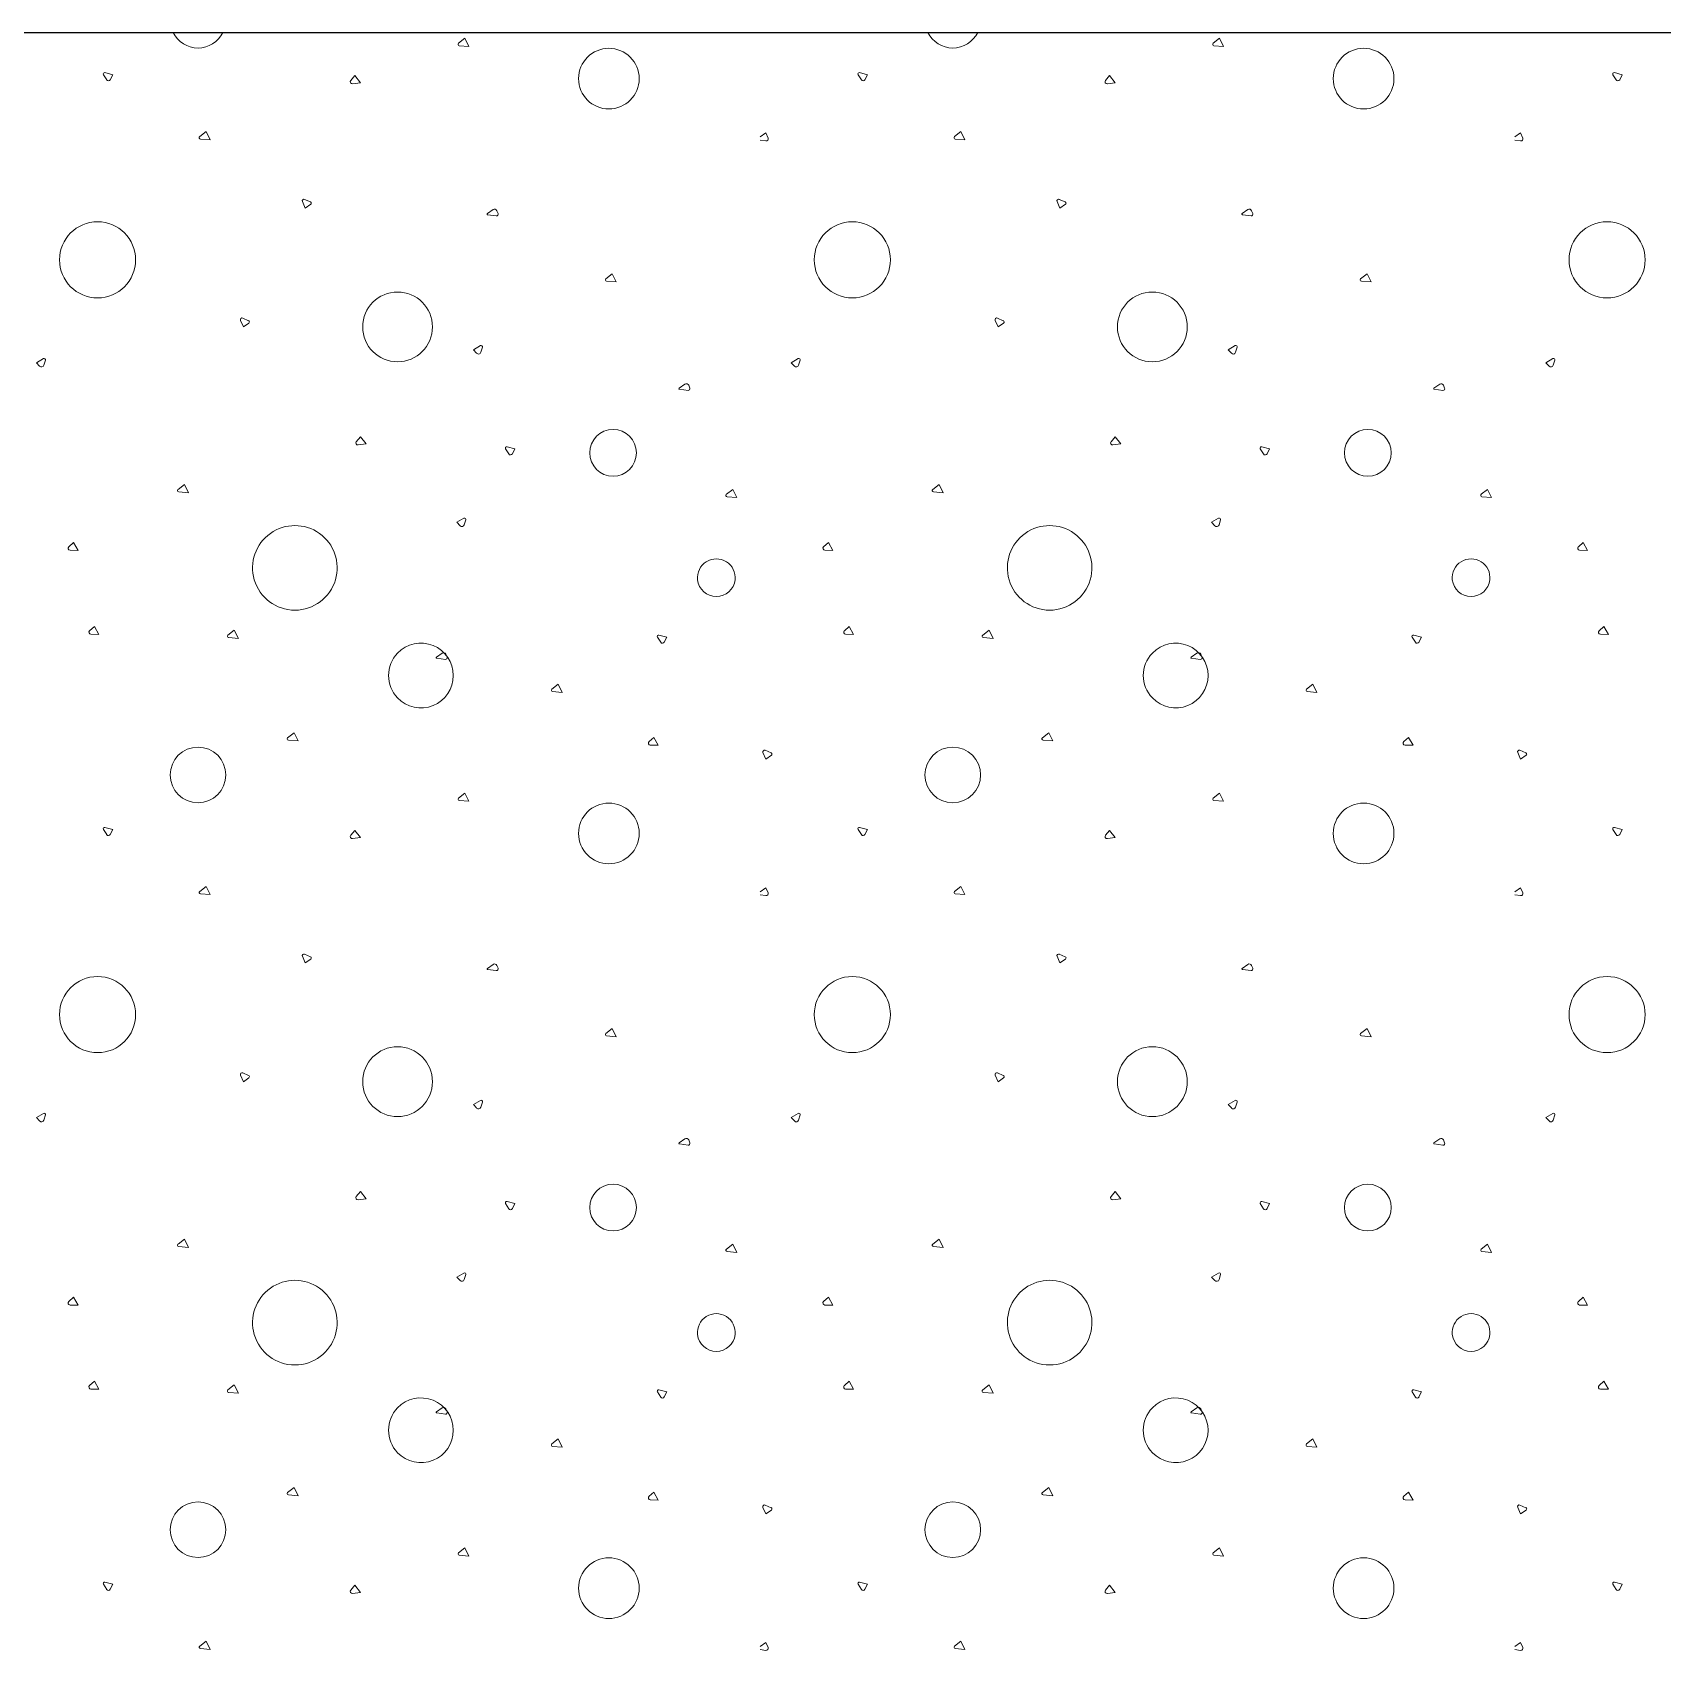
# Model space of a CAD drawing. Header units: millimetres. Extents: x 15 to 2176, y 3 to 641.
# Drawn here: x 1348.01 to 1382.56, y 53.78 to 88.07 of the extents above; entities that cross this region are included whole.
import ezdxf
from ezdxf.xclip import XClip

# ---------------------------------------------------------------- set-up
doc = ezdxf.new("R2010")
doc.units = ezdxf.units.MM
doc.header["$MEASUREMENT"] = 0
doc.header["$XCLIPFRAME"] = 0
doc.layers.add('A--------P-', color=7, linetype='Continuous')
doc.layers.add('A-01SF-----', color=7, linetype='Continuous')
doc.layers.add('A-L-10--EF-', color=4, linetype='Continuous', lineweight=0)

# ---------------------------------------------------------------- blocks, each defined once
blk = doc.blocks.new('*X8')
at = {"layer": 'A-L-10--EF-'}
for p, q in [((1357.039, 87.847), (1357.175, 87.953)), ((1357.26, 87.778), (1357.055, 87.796)), ((1357.175, 87.953), (1357.26, 87.778)), ((1349.581, 87.072), (1349.511, 87.182)), ((1349.543, 87.225), (1349.709, 87.181)), ((1349.709, 87.181), (1349.656, 87.076)), ((1354.755, 87.058), (1354.842, 87.162)), ((1354.842, 87.162), (1354.962, 87.009)), ((1365.581, 87.072), (1365.511, 87.182)), ((1365.543, 87.225), (1365.709, 87.181)), ((1365.709, 87.181), (1365.656, 87.076)), ((1354.962, 87.009), (1354.794, 86.988)), ((1351.554, 85.869), (1351.689, 85.974)), ((1351.774, 85.8), (1351.569, 85.818)), ((1351.689, 85.974), (1351.774, 85.8)), ((1363.434, 85.862), (1363.555, 85.947)), ((1363.555, 85.779), (1363.434, 85.795)), ((1363.555, 85.947), (1363.601, 85.839)), ((1353.729, 84.492), (1353.79, 84.351)), ((1353.901, 84.484), (1353.776, 84.539)), ((1353.79, 84.351), (1353.907, 84.435)), ((1357.651, 84.236), (1357.773, 84.322)), ((1357.84, 84.189), (1357.656, 84.214)), ((1357.852, 84.299), (1357.878, 84.239)), ((1360.164, 82.857), (1360.3, 82.962)), ((1360.3, 82.962), (1360.385, 82.788)), ((1360.385, 82.788), (1360.18, 82.805)), ((1352.417, 81.974), (1352.478, 81.834)), ((1352.589, 81.967), (1352.464, 82.022)), ((1352.478, 81.834), (1352.594, 81.917)), ((1357.504, 81.438), (1357.356, 81.352)), ((1357.356, 81.352), (1357.423, 81.277)), ((1357.513, 81.297), (1357.546, 81.404)), ((1348.24, 81.163), (1348.091, 81.077)), ((1348.091, 81.077), (1348.159, 81.002)), ((1348.248, 81.022), (1348.282, 81.129)), ((1364.24, 81.163), (1364.091, 81.077)), ((1364.091, 81.077), (1364.159, 81.002)), ((1364.248, 81.022), (1364.282, 81.129)), ((1361.718, 80.536), (1361.84, 80.621)), ((1361.906, 80.489), (1361.723, 80.514)), ((1361.919, 80.599), (1361.944, 80.539)), ((1354.873, 79.402), (1354.959, 79.506)), ((1354.959, 79.506), (1355.079, 79.353)), ((1355.079, 79.353), (1354.912, 79.332)), ((1358.106, 79.141), (1358.036, 79.251)), ((1358.068, 79.294), (1358.234, 79.25)), ((1358.234, 79.25), (1358.181, 79.145)), ((1351.093, 78.39), (1351.228, 78.495)), ((1351.228, 78.495), (1351.313, 78.321)), ((1351.313, 78.321), (1351.108, 78.338)), ((1362.718, 78.286), (1362.853, 78.391)), ((1362.938, 78.216), (1362.733, 78.234)), ((1362.853, 78.391), (1362.938, 78.216)), ((1357.154, 77.779), (1357.005, 77.693)), ((1357.162, 77.638), (1357.196, 77.746)), ((1357.005, 77.693), (1357.073, 77.618)), ((1348.779, 77.175), (1348.88, 77.264)), ((1348.975, 77.095), (1348.806, 77.099)), ((1348.88, 77.264), (1348.975, 77.095)), ((1364.779, 77.175), (1364.88, 77.264)), ((1364.975, 77.095), (1364.806, 77.099)), ((1364.88, 77.264), (1364.975, 77.095)), ((1349.219, 75.394), (1349.32, 75.483)), ((1349.32, 75.483), (1349.415, 75.314)), ((1352.152, 75.3), (1352.287, 75.405)), ((1352.287, 75.405), (1352.372, 75.231)), ((1365.219, 75.394), (1365.32, 75.483)), ((1365.32, 75.483), (1365.415, 75.314)), ((1349.415, 75.314), (1349.246, 75.319)), ((1352.372, 75.231), (1352.167, 75.249)), ((1361.326, 75.149), (1361.257, 75.258)), ((1361.289, 75.302), (1361.454, 75.258)), ((1361.454, 75.258), (1361.401, 75.153)), ((1365.415, 75.314), (1365.246, 75.319)), ((1356.572, 74.834), (1356.694, 74.92)), ((1356.761, 74.787), (1356.577, 74.812)), ((1356.773, 74.897), (1356.799, 74.837)), ((1359.018, 74.155), (1359.153, 74.261)), ((1359.238, 74.086), (1359.033, 74.104)), ((1359.153, 74.261), (1359.238, 74.086)), ((1353.417, 73.127), (1353.553, 73.232)), ((1353.638, 73.058), (1353.433, 73.075)), ((1353.553, 73.232), (1353.638, 73.058)), ((1361.078, 73.045), (1361.18, 73.134)), ((1361.275, 72.965), (1361.106, 72.969)), ((1361.18, 73.134), (1361.275, 72.965)), ((1363.494, 72.811), (1363.555, 72.671)), ((1363.667, 72.804), (1363.541, 72.859)), ((1363.555, 72.671), (1363.672, 72.754)), ((1357.039, 71.847), (1357.175, 71.953)), ((1357.175, 71.953), (1357.26, 71.778)), ((1357.26, 71.778), (1357.055, 71.796)), ((1349.581, 71.072), (1349.511, 71.182)), ((1349.543, 71.225), (1349.709, 71.181)), ((1349.709, 71.181), (1349.656, 71.076)), ((1365.581, 71.072), (1365.511, 71.182)), ((1365.543, 71.225), (1365.709, 71.181)), ((1365.709, 71.181), (1365.656, 71.076)), ((1354.755, 71.058), (1354.842, 71.162)), ((1354.962, 71.009), (1354.794, 70.988)), ((1354.842, 71.162), (1354.962, 71.009)), ((1351.554, 69.869), (1351.689, 69.974)), ((1351.774, 69.8), (1351.569, 69.818)), ((1351.689, 69.974), (1351.774, 69.8)), ((1363.434, 69.862), (1363.555, 69.947)), ((1363.555, 69.779), (1363.434, 69.795)), ((1363.555, 69.947), (1363.601, 69.839)), ((1353.729, 68.492), (1353.79, 68.351)), ((1353.901, 68.484), (1353.776, 68.539)), ((1353.79, 68.351), (1353.907, 68.435)), ((1357.651, 68.236), (1357.773, 68.322)), ((1357.84, 68.189), (1357.656, 68.214)), ((1357.852, 68.299), (1357.878, 68.239)), ((1360.164, 66.857), (1360.3, 66.962)), ((1360.385, 66.788), (1360.18, 66.805)), ((1360.3, 66.962), (1360.385, 66.788)), ((1352.589, 65.967), (1352.464, 66.022)), ((1352.417, 65.974), (1352.478, 65.834)), ((1352.478, 65.834), (1352.594, 65.917)), ((1357.504, 65.438), (1357.356, 65.352)), ((1357.356, 65.352), (1357.423, 65.277)), ((1357.513, 65.297), (1357.546, 65.404)), ((1348.24, 65.163), (1348.091, 65.077)), ((1348.091, 65.077), (1348.159, 65.002)), ((1348.248, 65.022), (1348.282, 65.129)), ((1364.24, 65.163), (1364.091, 65.077)), ((1364.091, 65.077), (1364.159, 65.002)), ((1364.248, 65.022), (1364.282, 65.129)), ((1361.718, 64.536), (1361.84, 64.621)), ((1361.906, 64.489), (1361.723, 64.514)), ((1361.919, 64.599), (1361.944, 64.539)), ((1354.873, 63.402), (1354.959, 63.506)), ((1355.079, 63.353), (1354.912, 63.332)), ((1354.959, 63.506), (1355.079, 63.353)), ((1358.106, 63.141), (1358.036, 63.251)), ((1358.068, 63.294), (1358.234, 63.25)), ((1358.234, 63.25), (1358.181, 63.145)), ((1351.093, 62.39), (1351.228, 62.495)), ((1351.313, 62.321), (1351.108, 62.338)), ((1351.228, 62.495), (1351.313, 62.321)), ((1362.718, 62.286), (1362.853, 62.391)), ((1362.938, 62.216), (1362.733, 62.234)), ((1362.853, 62.391), (1362.938, 62.216)), ((1357.154, 61.779), (1357.005, 61.693)), ((1357.005, 61.693), (1357.073, 61.618)), ((1357.162, 61.638), (1357.196, 61.746)), ((1348.779, 61.175), (1348.88, 61.264)), ((1348.88, 61.264), (1348.975, 61.095)), ((1364.779, 61.175), (1364.88, 61.264)), ((1364.88, 61.264), (1364.975, 61.095)), ((1348.975, 61.095), (1348.806, 61.099)), ((1364.975, 61.095), (1364.806, 61.099)), ((1349.219, 59.394), (1349.32, 59.483)), ((1349.32, 59.483), (1349.415, 59.314)), ((1365.219, 59.394), (1365.32, 59.483)), ((1365.32, 59.483), (1365.415, 59.314)), ((1349.415, 59.314), (1349.246, 59.319)), ((1352.152, 59.3), (1352.287, 59.405)), ((1352.372, 59.231), (1352.167, 59.249)), ((1352.287, 59.405), (1352.372, 59.231)), ((1361.326, 59.149), (1361.257, 59.258)), ((1361.289, 59.302), (1361.454, 59.258)), ((1361.454, 59.258), (1361.401, 59.153)), ((1365.415, 59.314), (1365.246, 59.319)), ((1356.572, 58.834), (1356.694, 58.92)), ((1356.761, 58.787), (1356.577, 58.812)), ((1356.773, 58.897), (1356.799, 58.837)), ((1359.018, 58.155), (1359.153, 58.261)), ((1359.238, 58.086), (1359.033, 58.104)), ((1359.153, 58.261), (1359.238, 58.086)), ((1353.417, 57.127), (1353.553, 57.232)), ((1353.638, 57.058), (1353.433, 57.075)), ((1353.553, 57.232), (1353.638, 57.058)), ((1361.078, 57.045), (1361.18, 57.134)), ((1361.18, 57.134), (1361.275, 56.965)), ((1361.275, 56.965), (1361.106, 56.969)), ((1363.494, 56.811), (1363.555, 56.671)), ((1363.667, 56.804), (1363.541, 56.859)), ((1363.555, 56.671), (1363.672, 56.754)), ((1357.039, 55.847), (1357.175, 55.953)), ((1357.26, 55.778), (1357.055, 55.796)), ((1357.175, 55.953), (1357.26, 55.778)), ((1349.581, 55.072), (1349.511, 55.182)), ((1349.543, 55.225), (1349.709, 55.181)), ((1349.709, 55.181), (1349.656, 55.076)), ((1354.755, 55.058), (1354.842, 55.162)), ((1354.962, 55.009), (1354.794, 54.988)), ((1354.842, 55.162), (1354.962, 55.009)), ((1365.581, 55.072), (1365.511, 55.182)), ((1365.543, 55.225), (1365.709, 55.181)), ((1365.709, 55.181), (1365.656, 55.076)), ((1351.554, 53.869), (1351.689, 53.974)), ((1351.689, 53.974), (1351.774, 53.8)), ((1363.434, 53.862), (1363.555, 53.947)), ((1363.555, 53.947), (1363.601, 53.839)), ((1351.774, 53.8), (1351.569, 53.818)), ((1363.555, 53.779), (1363.434, 53.795))]:
    blk.add_line(p, q, dxfattribs=at)
for centre, radius in [((1360.227, 87.098), 0.643), ((1349.388, 83.257), 0.807), ((1365.388, 83.257), 0.807), ((1360.316, 79.166), 0.496), ((1351.517, 72.337), 0.59), ((1360.227, 71.098), 0.643), ((1349.388, 67.257), 0.807), ((1365.388, 67.257), 0.807), ((1360.316, 63.166), 0.496), ((1351.517, 56.337), 0.59), ((1360.227, 55.098), 0.643)]:
    blk.add_circle(centre, radius, dxfattribs=at)
for centre, radius, start, end in [((1351.517, 88.337), 0.59, 206.4527, 333.5473), ((1357.057, 87.825), 0.0288, 127.9022, 265.0768), ((1349.536, 87.197), 0.0288, 75.2067, 212.3813), ((1349.617, 87.095), 0.0432, 212.3813, 333.2854), ((1365.536, 87.197), 0.0288, 75.2067, 212.3813), ((1365.617, 87.095), 0.0432, 212.3813, 333.2854), ((1354.788, 87.03), 0.0432, 140.1139, 277.2885), ((1351.572, 85.846), 0.0288, 127.9022, 265.0768), ((1363.561, 85.822), 0.0432, 262.2885, 23.1926), ((1353.762, 84.506), 0.036, 66.4475, 203.6221), ((1353.89, 84.458), 0.0288, 305.5434, 66.4475), ((1357.804, 84.278), 0.0528, 23.1926, 125.1139), ((1357.658, 84.226), 0.012, 125.1139, 262.2885), ((1357.845, 84.225), 0.036, 262.2885, 23.1926), ((1360.182, 82.834), 0.0288, 127.9022, 265.0768), ((1355.748, 81.835), 0.74, 90, 270), ((1355.748, 81.835), 0.74, 270, 90), ((1352.45, 81.989), 0.036, 66.4475, 203.6221), ((1352.578, 81.941), 0.0288, 305.5434, 66.4475), ((1357.462, 81.312), 0.0528, 221.9213, 342.8254), ((1357.519, 81.413), 0.0288, 342.8254, 120), ((1348.198, 81.037), 0.0528, 221.9213, 342.8254), ((1348.254, 81.138), 0.0288, 342.8254, 120), ((1364.198, 81.037), 0.0528, 221.9213, 342.8254), ((1364.254, 81.138), 0.0288, 342.8254, 120), ((1361.725, 80.526), 0.012, 125.1139, 262.2885), ((1361.87, 80.578), 0.0528, 23.1926, 125.1139), ((1361.911, 80.525), 0.036, 262.2885, 23.1926), ((1354.906, 79.375), 0.0432, 140.1139, 277.2885), ((1358.061, 79.266), 0.0288, 75.2067, 212.3813), ((1358.142, 79.164), 0.0432, 212.3813, 333.2854), ((1351.11, 78.367), 0.0288, 127.9022, 265.0768), ((1362.736, 78.263), 0.0288, 127.9022, 265.0768), ((1357.168, 77.754), 0.0288, 342.8254, 120), ((1353.571, 76.727), 0.897, 343.6089, 196.3911), ((1357.112, 77.654), 0.0528, 221.9213, 342.8254), ((1348.807, 77.143), 0.0432, 131.2386, 268.4132), ((1364.807, 77.143), 0.0432, 131.2386, 268.4132), ((1362.505, 76.518), 0.4, 353.7067, 186.2933), ((1353.571, 76.727), 0.897, 196.3911, 343.6089), ((1362.505, 76.518), 0.4, 186.2933, 353.7067), ((1349.247, 75.362), 0.0432, 131.2386, 268.4132), ((1365.247, 75.362), 0.0432, 131.2386, 268.4132), ((1352.169, 75.277), 0.0288, 127.9022, 265.0768), ((1356.243, 74.445), 0.686, 223.8713, 136.1287), ((1361.281, 75.274), 0.0288, 75.2067, 212.3813), ((1361.363, 75.172), 0.0432, 212.3813, 333.2854), ((1356.243, 74.445), 0.686, 136.1287, 223.8713), ((1356.579, 74.824), 0.012, 125.1139, 262.2885), ((1356.724, 74.876), 0.0528, 23.1926, 125.1139), ((1356.766, 74.823), 0.036, 262.2885, 23.1926), ((1359.036, 74.133), 0.0288, 127.9022, 265.0768), ((1353.435, 73.104), 0.0288, 127.9022, 265.0768), ((1361.107, 73.013), 0.0432, 131.2386, 268.4132), ((1363.527, 72.826), 0.036, 66.4475, 203.6221), ((1363.655, 72.778), 0.0288, 305.5434, 66.4475), ((1357.057, 71.825), 0.0288, 127.9022, 265.0768), ((1349.536, 71.197), 0.0288, 75.2067, 212.3813), ((1365.536, 71.197), 0.0288, 75.2067, 212.3813), ((1349.617, 71.095), 0.0432, 212.3813, 333.2854), ((1354.788, 71.03), 0.0432, 140.1139, 277.2885), ((1365.617, 71.095), 0.0432, 212.3813, 333.2854), ((1351.572, 69.846), 0.0288, 127.9022, 265.0768), ((1363.561, 69.822), 0.0432, 262.2885, 23.1926), ((1353.762, 68.506), 0.036, 66.4475, 203.6221), ((1353.89, 68.458), 0.0288, 305.5434, 66.4475), ((1357.658, 68.226), 0.012, 125.1139, 262.2885), ((1357.804, 68.278), 0.0528, 23.1926, 125.1139), ((1357.845, 68.225), 0.036, 262.2885, 23.1926), ((1360.182, 66.834), 0.0288, 127.9022, 265.0768), ((1355.748, 65.835), 0.74, 90, 270), ((1355.748, 65.835), 0.74, 270, 90), ((1352.45, 65.989), 0.036, 66.4475, 203.6221), ((1352.578, 65.941), 0.0288, 305.5434, 66.4475), ((1357.519, 65.413), 0.0288, 342.8254, 120), ((1348.198, 65.037), 0.0528, 221.9213, 342.8254), ((1348.254, 65.138), 0.0288, 342.8254, 120), ((1357.462, 65.312), 0.0528, 221.9213, 342.8254), ((1364.198, 65.037), 0.0528, 221.9213, 342.8254), ((1364.254, 65.138), 0.0288, 342.8254, 120), ((1361.87, 64.578), 0.0528, 23.1926, 125.1139), ((1361.725, 64.526), 0.012, 125.1139, 262.2885), ((1361.911, 64.525), 0.036, 262.2885, 23.1926), ((1354.906, 63.375), 0.0432, 140.1139, 277.2885), ((1358.061, 63.266), 0.0288, 75.2067, 212.3813), ((1358.142, 63.164), 0.0432, 212.3813, 333.2854), ((1351.11, 62.367), 0.0288, 127.9022, 265.0768), ((1362.736, 62.263), 0.0288, 127.9022, 265.0768), ((1353.571, 60.727), 0.897, 343.6089, 196.3911), ((1357.112, 61.654), 0.0528, 221.9213, 342.8254), ((1357.168, 61.754), 0.0288, 342.8254, 120), ((1348.807, 61.143), 0.0432, 131.2386, 268.4132), ((1364.807, 61.143), 0.0432, 131.2386, 268.4132), ((1362.505, 60.518), 0.4, 353.7067, 186.2933), ((1353.571, 60.727), 0.897, 196.3911, 343.6089), ((1362.505, 60.518), 0.4, 186.2933, 353.7067), ((1349.247, 59.362), 0.0432, 131.2386, 268.4132), ((1352.169, 59.277), 0.0288, 127.9022, 265.0768), ((1356.243, 58.445), 0.686, 223.8713, 136.1287), ((1361.281, 59.274), 0.0288, 75.2067, 212.3813), ((1361.363, 59.172), 0.0432, 212.3813, 333.2854), ((1365.247, 59.362), 0.0432, 131.2386, 268.4132), ((1356.243, 58.445), 0.686, 136.1287, 223.8713), ((1356.579, 58.824), 0.012, 125.1139, 262.2885), ((1356.724, 58.876), 0.0528, 23.1926, 125.1139), ((1356.766, 58.823), 0.036, 262.2885, 23.1926), ((1359.036, 58.133), 0.0288, 127.9022, 265.0768), ((1353.435, 57.104), 0.0288, 127.9022, 265.0768), ((1361.107, 57.013), 0.0432, 131.2386, 268.4132), ((1363.527, 56.826), 0.036, 66.4475, 203.6221), ((1363.655, 56.778), 0.0288, 305.5434, 66.4475), ((1357.057, 55.825), 0.0288, 127.9022, 265.0768), ((1349.536, 55.197), 0.0288, 75.2067, 212.3813), ((1349.617, 55.095), 0.0432, 212.3813, 333.2854), ((1354.788, 55.03), 0.0432, 140.1139, 277.2885), ((1365.536, 55.197), 0.0288, 75.2067, 212.3813), ((1365.617, 55.095), 0.0432, 212.3813, 333.2854), ((1351.572, 53.846), 0.0288, 127.9022, 265.0768), ((1363.561, 53.822), 0.0432, 262.2885, 23.1926)]:
    blk.add_arc(centre, radius, start, end, dxfattribs=at)
blk = doc.blocks.new('*X9')
at = {"layer": 'A-L-10--EF-'}
for p, q in [((1373.039, 87.847), (1373.175, 87.953)), ((1373.26, 87.778), (1373.055, 87.796)), ((1373.175, 87.953), (1373.26, 87.778)), ((1370.755, 87.058), (1370.842, 87.162)), ((1370.842, 87.162), (1370.962, 87.009)), ((1381.581, 87.072), (1381.511, 87.182)), ((1381.543, 87.225), (1381.709, 87.181)), ((1381.709, 87.181), (1381.656, 87.076)), ((1370.962, 87.009), (1370.794, 86.988)), ((1367.554, 85.869), (1367.689, 85.974)), ((1367.774, 85.8), (1367.569, 85.818)), ((1367.689, 85.974), (1367.774, 85.8)), ((1379.434, 85.862), (1379.555, 85.947)), ((1379.555, 85.779), (1379.434, 85.795)), ((1379.555, 85.947), (1379.601, 85.839)), ((1369.729, 84.492), (1369.79, 84.351)), ((1369.901, 84.484), (1369.776, 84.539)), ((1369.79, 84.351), (1369.907, 84.435)), ((1373.651, 84.236), (1373.773, 84.322)), ((1373.84, 84.189), (1373.656, 84.214)), ((1373.852, 84.299), (1373.878, 84.239)), ((1376.164, 82.857), (1376.3, 82.962)), ((1376.3, 82.962), (1376.385, 82.788)), ((1376.385, 82.788), (1376.18, 82.805)), ((1368.417, 81.974), (1368.478, 81.834)), ((1368.589, 81.967), (1368.464, 82.022)), ((1368.478, 81.834), (1368.594, 81.917)), ((1373.504, 81.438), (1373.356, 81.352)), ((1373.356, 81.352), (1373.423, 81.277)), ((1373.513, 81.297), (1373.546, 81.404)), ((1380.24, 81.163), (1380.091, 81.077)), ((1380.091, 81.077), (1380.159, 81.002)), ((1380.248, 81.022), (1380.282, 81.129)), ((1377.718, 80.536), (1377.84, 80.621)), ((1377.906, 80.489), (1377.723, 80.514)), ((1377.919, 80.599), (1377.944, 80.539)), ((1370.873, 79.402), (1370.959, 79.506)), ((1370.959, 79.506), (1371.079, 79.353)), ((1371.079, 79.353), (1370.912, 79.332)), ((1374.106, 79.141), (1374.036, 79.251)), ((1374.068, 79.294), (1374.234, 79.25)), ((1374.234, 79.25), (1374.181, 79.145)), ((1367.093, 78.39), (1367.228, 78.495)), ((1367.228, 78.495), (1367.313, 78.321)), ((1367.313, 78.321), (1367.108, 78.338)), ((1378.718, 78.286), (1378.853, 78.391)), ((1378.938, 78.216), (1378.733, 78.234)), ((1378.853, 78.391), (1378.938, 78.216)), ((1373.154, 77.779), (1373.005, 77.693)), ((1373.162, 77.638), (1373.196, 77.746)), ((1373.005, 77.693), (1373.073, 77.618)), ((1380.779, 77.175), (1380.88, 77.264)), ((1380.975, 77.095), (1380.806, 77.099)), ((1380.88, 77.264), (1380.975, 77.095)), ((1368.152, 75.3), (1368.287, 75.405)), ((1368.287, 75.405), (1368.372, 75.231)), ((1381.219, 75.394), (1381.32, 75.483)), ((1381.32, 75.483), (1381.415, 75.314)), ((1368.372, 75.231), (1368.167, 75.249)), ((1377.326, 75.149), (1377.257, 75.258)), ((1377.289, 75.302), (1377.454, 75.258)), ((1377.454, 75.258), (1377.401, 75.153)), ((1381.415, 75.314), (1381.246, 75.319)), ((1372.572, 74.834), (1372.694, 74.92)), ((1372.761, 74.787), (1372.577, 74.812)), ((1372.773, 74.897), (1372.799, 74.837)), ((1375.018, 74.155), (1375.153, 74.261)), ((1375.238, 74.086), (1375.033, 74.104)), ((1375.153, 74.261), (1375.238, 74.086)), ((1369.417, 73.127), (1369.553, 73.232)), ((1369.638, 73.058), (1369.433, 73.075)), ((1369.553, 73.232), (1369.638, 73.058)), ((1377.078, 73.045), (1377.18, 73.134)), ((1377.275, 72.965), (1377.106, 72.969)), ((1377.18, 73.134), (1377.275, 72.965)), ((1379.494, 72.811), (1379.555, 72.671)), ((1379.667, 72.804), (1379.541, 72.859)), ((1379.555, 72.671), (1379.672, 72.754)), ((1373.039, 71.847), (1373.175, 71.953)), ((1373.175, 71.953), (1373.26, 71.778)), ((1373.26, 71.778), (1373.055, 71.796)), ((1381.581, 71.072), (1381.511, 71.182)), ((1381.543, 71.225), (1381.709, 71.181)), ((1381.709, 71.181), (1381.656, 71.076)), ((1370.755, 71.058), (1370.842, 71.162)), ((1370.962, 71.009), (1370.794, 70.988)), ((1370.842, 71.162), (1370.962, 71.009)), ((1367.554, 69.869), (1367.689, 69.974)), ((1367.774, 69.8), (1367.569, 69.818)), ((1367.689, 69.974), (1367.774, 69.8)), ((1379.434, 69.862), (1379.555, 69.947)), ((1379.555, 69.779), (1379.434, 69.795)), ((1379.555, 69.947), (1379.601, 69.839)), ((1369.729, 68.492), (1369.79, 68.351)), ((1369.901, 68.484), (1369.776, 68.539)), ((1369.79, 68.351), (1369.907, 68.435)), ((1373.651, 68.236), (1373.773, 68.322)), ((1373.84, 68.189), (1373.656, 68.214)), ((1373.852, 68.299), (1373.878, 68.239)), ((1376.164, 66.857), (1376.3, 66.962)), ((1376.385, 66.788), (1376.18, 66.805)), ((1376.3, 66.962), (1376.385, 66.788)), ((1368.589, 65.967), (1368.464, 66.022)), ((1368.417, 65.974), (1368.478, 65.834)), ((1368.478, 65.834), (1368.594, 65.917)), ((1373.504, 65.438), (1373.356, 65.352)), ((1373.356, 65.352), (1373.423, 65.277)), ((1373.513, 65.297), (1373.546, 65.404)), ((1380.24, 65.163), (1380.091, 65.077)), ((1380.091, 65.077), (1380.159, 65.002)), ((1380.248, 65.022), (1380.282, 65.129)), ((1377.718, 64.536), (1377.84, 64.621)), ((1377.906, 64.489), (1377.723, 64.514)), ((1377.919, 64.599), (1377.944, 64.539)), ((1370.873, 63.402), (1370.959, 63.506)), ((1371.079, 63.353), (1370.912, 63.332)), ((1370.959, 63.506), (1371.079, 63.353)), ((1374.106, 63.141), (1374.036, 63.251)), ((1374.068, 63.294), (1374.234, 63.25)), ((1374.234, 63.25), (1374.181, 63.145)), ((1367.093, 62.39), (1367.228, 62.495)), ((1367.313, 62.321), (1367.108, 62.338)), ((1367.228, 62.495), (1367.313, 62.321)), ((1378.718, 62.286), (1378.853, 62.391)), ((1378.938, 62.216), (1378.733, 62.234)), ((1378.853, 62.391), (1378.938, 62.216)), ((1373.154, 61.779), (1373.005, 61.693)), ((1373.005, 61.693), (1373.073, 61.618)), ((1373.162, 61.638), (1373.196, 61.746)), ((1380.779, 61.175), (1380.88, 61.264)), ((1380.88, 61.264), (1380.975, 61.095)), ((1380.975, 61.095), (1380.806, 61.099)), ((1381.219, 59.394), (1381.32, 59.483)), ((1381.32, 59.483), (1381.415, 59.314)), ((1368.152, 59.3), (1368.287, 59.405)), ((1368.372, 59.231), (1368.167, 59.249)), ((1368.287, 59.405), (1368.372, 59.231)), ((1377.326, 59.149), (1377.257, 59.258)), ((1377.289, 59.302), (1377.454, 59.258)), ((1377.454, 59.258), (1377.401, 59.153)), ((1381.415, 59.314), (1381.246, 59.319)), ((1372.572, 58.834), (1372.694, 58.92)), ((1372.761, 58.787), (1372.577, 58.812)), ((1372.773, 58.897), (1372.799, 58.837)), ((1375.018, 58.155), (1375.153, 58.261)), ((1375.238, 58.086), (1375.033, 58.104)), ((1375.153, 58.261), (1375.238, 58.086)), ((1369.417, 57.127), (1369.553, 57.232)), ((1369.638, 57.058), (1369.433, 57.075)), ((1369.553, 57.232), (1369.638, 57.058)), ((1377.078, 57.045), (1377.18, 57.134)), ((1377.18, 57.134), (1377.275, 56.965)), ((1377.275, 56.965), (1377.106, 56.969)), ((1379.494, 56.811), (1379.555, 56.671)), ((1379.667, 56.804), (1379.541, 56.859)), ((1379.555, 56.671), (1379.672, 56.754)), ((1373.039, 55.847), (1373.175, 55.953)), ((1373.26, 55.778), (1373.055, 55.796)), ((1373.175, 55.953), (1373.26, 55.778)), ((1370.755, 55.058), (1370.842, 55.162)), ((1370.962, 55.009), (1370.794, 54.988)), ((1370.842, 55.162), (1370.962, 55.009)), ((1381.581, 55.072), (1381.511, 55.182)), ((1381.543, 55.225), (1381.709, 55.181)), ((1381.709, 55.181), (1381.656, 55.076)), ((1367.554, 53.869), (1367.689, 53.974)), ((1367.689, 53.974), (1367.774, 53.8)), ((1379.434, 53.862), (1379.555, 53.947)), ((1379.555, 53.947), (1379.601, 53.839)), ((1367.774, 53.8), (1367.569, 53.818)), ((1379.555, 53.779), (1379.434, 53.795))]:
    blk.add_line(p, q, dxfattribs=at)
for centre, radius in [((1376.227, 87.098), 0.643), ((1381.388, 83.257), 0.807), ((1376.316, 79.166), 0.496), ((1367.517, 72.337), 0.59), ((1376.227, 71.098), 0.643), ((1381.388, 67.257), 0.807), ((1376.316, 63.166), 0.496), ((1367.517, 56.337), 0.59), ((1376.227, 55.098), 0.643)]:
    blk.add_circle(centre, radius, dxfattribs=at)
for centre, radius, start, end in [((1367.517, 88.337), 0.59, 206.4527, 333.5473), ((1373.057, 87.825), 0.0288, 127.9022, 265.0768), ((1381.536, 87.197), 0.0288, 75.2067, 212.3813), ((1381.617, 87.095), 0.0432, 212.3813, 333.2854), ((1370.788, 87.03), 0.0432, 140.1139, 277.2885), ((1367.572, 85.846), 0.0288, 127.9022, 265.0768), ((1379.561, 85.822), 0.0432, 262.2885, 23.1926), ((1369.762, 84.506), 0.036, 66.4475, 203.6221), ((1369.89, 84.458), 0.0288, 305.5434, 66.4475), ((1373.804, 84.278), 0.0528, 23.1926, 125.1139), ((1373.658, 84.226), 0.012, 125.1139, 262.2885), ((1373.845, 84.225), 0.036, 262.2885, 23.1926), ((1376.182, 82.834), 0.0288, 127.9022, 265.0768), ((1371.748, 81.835), 0.74, 90, 270), ((1371.748, 81.835), 0.74, 270, 90), ((1368.45, 81.989), 0.036, 66.4475, 203.6221), ((1368.578, 81.941), 0.0288, 305.5434, 66.4475), ((1373.462, 81.312), 0.0528, 221.9213, 342.8254), ((1373.519, 81.413), 0.0288, 342.8254, 120), ((1380.198, 81.037), 0.0528, 221.9213, 342.8254), ((1380.254, 81.138), 0.0288, 342.8254, 120), ((1377.725, 80.526), 0.012, 125.1139, 262.2885), ((1377.87, 80.578), 0.0528, 23.1926, 125.1139), ((1377.911, 80.525), 0.036, 262.2885, 23.1926), ((1370.906, 79.375), 0.0432, 140.1139, 277.2885), ((1374.061, 79.266), 0.0288, 75.2067, 212.3813), ((1374.142, 79.164), 0.0432, 212.3813, 333.2854), ((1367.11, 78.367), 0.0288, 127.9022, 265.0768), ((1378.736, 78.263), 0.0288, 127.9022, 265.0768), ((1373.168, 77.754), 0.0288, 342.8254, 120), ((1369.571, 76.727), 0.897, 343.6089, 196.3911), ((1373.112, 77.654), 0.0528, 221.9213, 342.8254), ((1380.807, 77.143), 0.0432, 131.2386, 268.4132), ((1378.505, 76.518), 0.4, 353.7067, 186.2933), ((1369.571, 76.727), 0.897, 196.3911, 343.6089), ((1378.505, 76.518), 0.4, 186.2933, 353.7067), ((1381.247, 75.362), 0.0432, 131.2386, 268.4132), ((1368.169, 75.277), 0.0288, 127.9022, 265.0768), ((1372.243, 74.445), 0.686, 223.8713, 136.1287), ((1377.281, 75.274), 0.0288, 75.2067, 212.3813), ((1377.363, 75.172), 0.0432, 212.3813, 333.2854), ((1372.243, 74.445), 0.686, 136.1287, 223.8713), ((1372.579, 74.824), 0.012, 125.1139, 262.2885), ((1372.724, 74.876), 0.0528, 23.1926, 125.1139), ((1372.766, 74.823), 0.036, 262.2885, 23.1926), ((1375.036, 74.133), 0.0288, 127.9022, 265.0768), ((1369.435, 73.104), 0.0288, 127.9022, 265.0768), ((1377.107, 73.013), 0.0432, 131.2386, 268.4132), ((1379.527, 72.826), 0.036, 66.4475, 203.6221), ((1379.655, 72.778), 0.0288, 305.5434, 66.4475), ((1373.057, 71.825), 0.0288, 127.9022, 265.0768), ((1381.536, 71.197), 0.0288, 75.2067, 212.3813), ((1370.788, 71.03), 0.0432, 140.1139, 277.2885), ((1381.617, 71.095), 0.0432, 212.3813, 333.2854), ((1367.572, 69.846), 0.0288, 127.9022, 265.0768), ((1379.561, 69.822), 0.0432, 262.2885, 23.1926), ((1369.762, 68.506), 0.036, 66.4475, 203.6221), ((1369.89, 68.458), 0.0288, 305.5434, 66.4475), ((1373.658, 68.226), 0.012, 125.1139, 262.2885), ((1373.804, 68.278), 0.0528, 23.1926, 125.1139), ((1373.845, 68.225), 0.036, 262.2885, 23.1926), ((1376.182, 66.834), 0.0288, 127.9022, 265.0768), ((1371.748, 65.835), 0.74, 90, 270), ((1371.748, 65.835), 0.74, 270, 90), ((1368.45, 65.989), 0.036, 66.4475, 203.6221), ((1368.578, 65.941), 0.0288, 305.5434, 66.4475), ((1373.519, 65.413), 0.0288, 342.8254, 120), ((1373.462, 65.312), 0.0528, 221.9213, 342.8254), ((1380.198, 65.037), 0.0528, 221.9213, 342.8254), ((1380.254, 65.138), 0.0288, 342.8254, 120), ((1377.87, 64.578), 0.0528, 23.1926, 125.1139), ((1377.725, 64.526), 0.012, 125.1139, 262.2885), ((1377.911, 64.525), 0.036, 262.2885, 23.1926), ((1370.906, 63.375), 0.0432, 140.1139, 277.2885), ((1374.061, 63.266), 0.0288, 75.2067, 212.3813), ((1374.142, 63.164), 0.0432, 212.3813, 333.2854), ((1367.11, 62.367), 0.0288, 127.9022, 265.0768), ((1378.736, 62.263), 0.0288, 127.9022, 265.0768), ((1369.571, 60.727), 0.897, 343.6089, 196.3911), ((1373.112, 61.654), 0.0528, 221.9213, 342.8254), ((1373.168, 61.754), 0.0288, 342.8254, 120), ((1380.807, 61.143), 0.0432, 131.2386, 268.4132), ((1378.505, 60.518), 0.4, 353.7067, 186.2933), ((1369.571, 60.727), 0.897, 196.3911, 343.6089), ((1378.505, 60.518), 0.4, 186.2933, 353.7067), ((1368.169, 59.277), 0.0288, 127.9022, 265.0768), ((1372.243, 58.445), 0.686, 223.8713, 136.1287), ((1377.281, 59.274), 0.0288, 75.2067, 212.3813), ((1377.363, 59.172), 0.0432, 212.3813, 333.2854), ((1381.247, 59.362), 0.0432, 131.2386, 268.4132), ((1372.243, 58.445), 0.686, 136.1287, 223.8713), ((1372.579, 58.824), 0.012, 125.1139, 262.2885), ((1372.724, 58.876), 0.0528, 23.1926, 125.1139), ((1372.766, 58.823), 0.036, 262.2885, 23.1926), ((1375.036, 58.133), 0.0288, 127.9022, 265.0768), ((1369.435, 57.104), 0.0288, 127.9022, 265.0768), ((1377.107, 57.013), 0.0432, 131.2386, 268.4132), ((1379.527, 56.826), 0.036, 66.4475, 203.6221), ((1379.655, 56.778), 0.0288, 305.5434, 66.4475), ((1373.057, 55.825), 0.0288, 127.9022, 265.0768), ((1370.788, 55.03), 0.0432, 140.1139, 277.2885), ((1381.536, 55.197), 0.0288, 75.2067, 212.3813), ((1381.617, 55.095), 0.0432, 212.3813, 333.2854), ((1367.572, 53.846), 0.0288, 127.9022, 265.0768), ((1379.561, 53.822), 0.0432, 262.2885, 23.1926)]:
    blk.add_arc(centre, radius, start, end, dxfattribs=at)
blk = doc.blocks.new('Drawing_3_3', base_point=(1339.37, 329.559))
at = {"layer": 'A-01SF-----'}
for p, q in [((1235.348, 88.074), (1366.479, 88.074)), ((1366.479, 88.074), (1503.21, 88.074))]:
    blk.add_line(p, q, dxfattribs=at)
at = {"layer": 'A-L-10--EF-'}
for p, q in [((1235.348, 88.074), (1360.532, 88.074)), ((1360.532, 88.074), (1366.479, 88.074)), ((1366.479, 88.074), (1379.838, 88.074)), ((1379.838, 88.074), (1503.21, 88.074))]:
    blk.add_line(p, q, dxfattribs=at)
for name in ['*X8', '*X9']:
    blk.add_blockref(name, (0, 0))

msp = doc.modelspace()

# ---------------------------------------------------------------- block references
at = {"layer": 'A--------P-'}
ref = msp.add_blockref('Drawing_3_3', (1339.37, 329.559), dxfattribs=at)
XClip(ref).set_block_clipping_path([(1079.1881029319, 18.4741086751), (1599.5527581567, 640.6436337123)])

doc.saveas('drawing.dxf')
